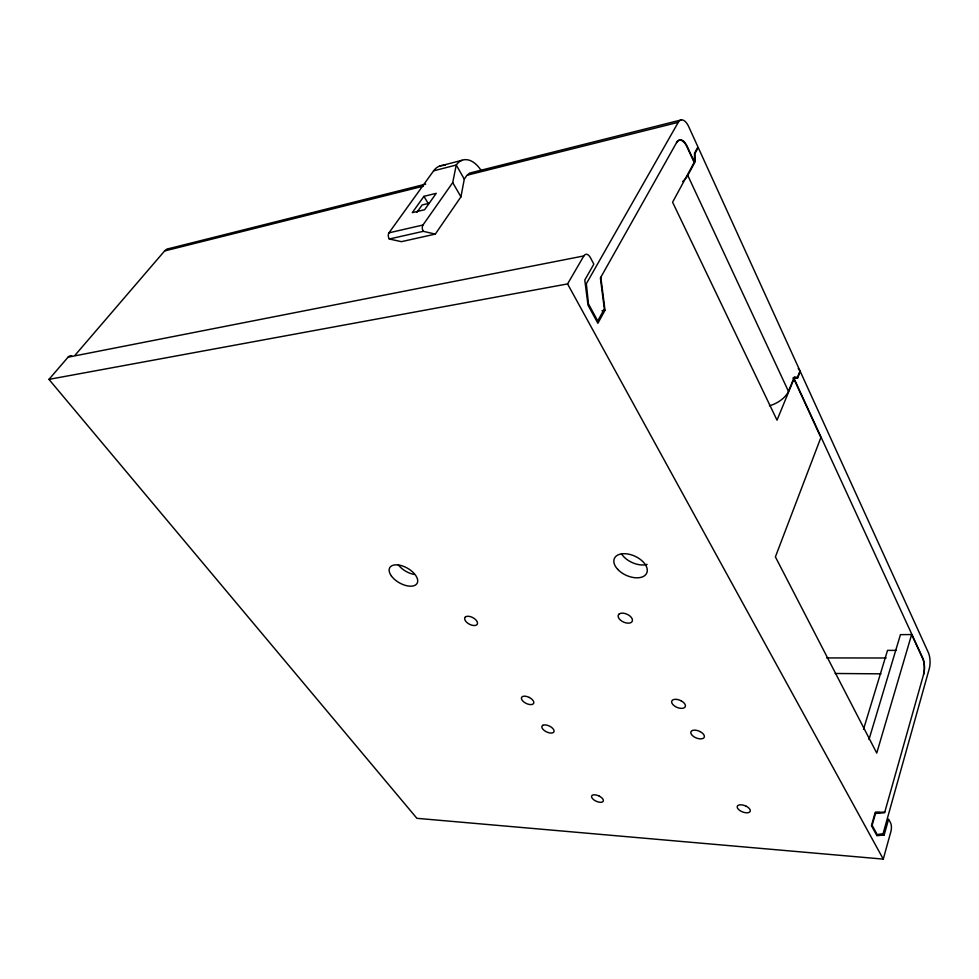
<?xml version="1.0" encoding="UTF-8"?>
<svg xmlns="http://www.w3.org/2000/svg" width="979" height="979" viewBox="0 0 979 979"><rect width="100%" height="100%" fill="white"/><g stroke="black" fill="none" stroke-linecap="round" stroke-linejoin="round"><path stroke-width="1.47" d="M445.408 165.194L441.786 165.561A30.753 17.94 76.7 0 0 433.611 170.835L388.981 232.831A4.479 2.778 76.6 0 0 389.287 239.011L401.427 241.666L435.288 234.103L460.938 196.865L464.291 179.133L466.995 175.229M435.288 234.103L423.271 231.313A4.565 2.741 77.1 0 1 422.965 225.023L452.714 182.596L456.251 165.023A31.12 17.781 77 0 1 480.665 169.759M71.663 355.732A6.339 5.066 72 0 0 68.065 357.2L48.95 379.375L416.907 818.322L883.266 859.109L890.963 831.293A6.192 2.362 -89.1 0 0 890.486 822.69L888.602 819.142L884.184 834.965L876.939 835.723L871.432 825.627L875.14 812.705L884.808 811.995M868.997 739.488L900.447 634.649L911.62 634.551L876.743 753.084L775.392 556.892L820.879 437.552L793.932 379.044L777.02 420.175L672.585 202.212L694.16 162.441L687.013 146.923A15.334 7.061 79.6 0 0 676.489 142.775M863.515 729.306L887.537 650.386L896.213 650.374M792.855 378.053L797.383 377.49L800.039 370.992L698.235 147.572L694.833 153.813L695.249 161.584L687.76 175.388A22.615 9.521 -27.8 0 1 682.644 181.556M797.616 377.992L800.271 371.494L928.386 652.663A11.418 4.173 88.5 0 1 929.279 668.657L883.119 833.582L877.306 834.83L872.13 825.309L875.532 813.414L884.588 812.766L923.662 674.188A11.515 4.246 88.5 0 0 922.769 658.047L794.104 378.604L794.556 377.515L797.616 377.992L794.593 378.359M769.433 405.808A20.375 11.21 -25.6 0 0 788.45 391.319L794.324 377.013L797.383 377.49M600.825 277.265L605.022 310.245L597.875 323.278L588 305.154L584.781 280.018L593.849 264.146L590.337 257.526A8.456 4.442 80.3 0 0 583.851 255.935L68.065 357.2M678.263 122.326L586.335 283.714L588.452 303.833L597.753 320.941L604.337 308.948L600.396 278.024L676.722 142.347A15.334 7.061 79.6 0 1 687.246 146.507L694.392 162.024L694.552 153.201L697.954 146.948L688.726 126.707A15.321 7 79.3 0 0 678.263 122.326L467.534 175.106A13.804 7.856 77 0 1 471.07 172.72L681.396 119.891M48.95 379.375L567.575 283.922L583.851 255.935M416.932 212.333L422.169 204.954L428.863 203.351M423.944 196.338L412.294 212.651L424.641 209.714L436.23 193.328L423.944 196.338L428.508 204.024M74.942 355.353L164.594 250.967A11.65 8.468 71.5 0 1 170.701 248.764M439.498 166.124L462.076 160.287M433.611 170.835L456.251 165.023L464.291 179.133M168.437 248.739L425.694 184.125M164.594 250.967L423.234 186.194M388.981 232.831L422.965 225.023M389.287 239.011L423.271 231.313M601.999 310.747L605.022 310.245M826.717 657.925L886.179 657.998M835.185 673.479L880.953 673.846M875.446 812.142L880.011 812.448M878.102 834.5L884.184 834.965M798.252 368.679L800.039 370.992M452.714 182.596L460.938 196.865M567.575 283.922L883.266 859.109M687.76 175.388L788.45 391.319M911.62 634.551L922.646 658.475A11.528 4.246 88.6 0 1 923.54 674.629M414.374 574.465A15.664 8.419 29.9 0 1 398.184 564.663M647.119 564.393A17.622 10.561 24.4 0 1 621.469 553.722M465.441 616.941L464.829 617.7A7.024 3.708 27.9 0 0 468.696 623.807A7.024 3.708 27.9 0 0 476.7 624.883L477.324 624.125A7.024 3.708 27.9 0 0 473.469 617.994A7.024 3.708 27.9 0 0 465.441 616.941M619.34 613.87L618.508 614.702A7.636 4.295 24.3 0 0 622.069 621.298A7.636 4.295 24.3 0 0 631.21 622.448L632.055 621.641A7.636 4.295 24.3 0 0 628.518 615.008A7.636 4.295 24.3 0 0 619.34 613.87M542.745 725.353L542.085 725.965A6.608 3.243 25.5 0 0 545.45 731.301A6.608 3.243 25.5 0 0 553.172 732.622L553.833 732.011A6.608 3.243 25.5 0 0 550.479 726.651A6.608 3.243 25.5 0 0 542.745 725.353M680.992 700.731L679.242 699.985A7.306 3.855 22.7 0 0 671.814 700.964A7.306 3.855 22.7 0 0 676.073 706.948L677.823 707.695A7.306 3.855 22.7 0 0 685.251 706.716A7.306 3.855 22.7 0 0 680.992 700.731M700.083 731.582L698.357 730.836A7.196 3.708 22.2 0 0 690.99 731.668A7.196 3.708 22.2 0 0 695.102 737.444L696.815 738.178A7.196 3.708 22.2 0 0 704.195 737.358A7.196 3.708 22.2 0 0 700.083 731.582M529.345 697.489L527.73 696.791A6.718 3.365 26.1 0 0 521.477 697.721A6.718 3.365 26.1 0 0 525.907 703.289L527.497 703.974A6.718 3.365 26.1 0 0 533.763 703.057A6.718 3.365 26.1 0 0 529.345 697.489M746.304 806.292L744.652 805.57A6.926 3.341 21.3 0 0 737.42 806.047A6.926 3.341 21.3 0 0 741.201 811.322L742.853 812.032A6.926 3.341 21.3 0 0 750.085 811.567A6.926 3.341 21.3 0 0 746.304 806.292M599.332 796.172L597.802 795.499A6.363 2.949 24.3 0 0 591.634 795.988A6.363 2.949 24.3 0 0 595.599 800.932L597.104 801.605A6.363 2.949 24.3 0 0 603.284 801.128A6.363 2.949 24.3 0 0 599.332 796.172M391.38 575.946A15.762 8.358 29.8 0 0 416.112 584.549A15.762 8.358 29.8 0 0 402.773 566.07A15.762 8.358 29.8 0 0 391.38 575.946M617.749 569.386A17.744 10.5 24.5 0 0 646.287 573.902A17.744 10.5 24.5 0 0 627.649 553.979A17.744 10.5 24.5 0 0 617.749 569.386"/></g></svg>
